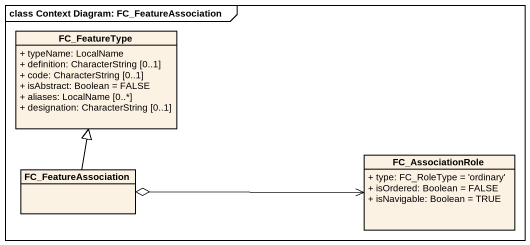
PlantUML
@startuml
mainframe class Context Diagram: FC_FeatureAssociation
hide circle
hide empty members
skinparam classAttributeIconSize 0
class FC_FeatureType {
  + typeName: LocalName
  + definition: CharacterString [0..1]
  + code: CharacterString [0..1]
  + isAbstract: Boolean = FALSE
  + aliases: LocalName [0..*]
  + designation: CharacterString [0..1]
}
class FC_FeatureAssociation
class FC_AssociationRole {
  + type: FC_RoleType = 'ordinary'
  + isOrdered: Boolean = FALSE
  + isNavigable: Boolean = TRUE
}
FC_FeatureAssociation -up-|> FC_FeatureType
FC_FeatureAssociation o-right-> FC_AssociationRole
@enduml
